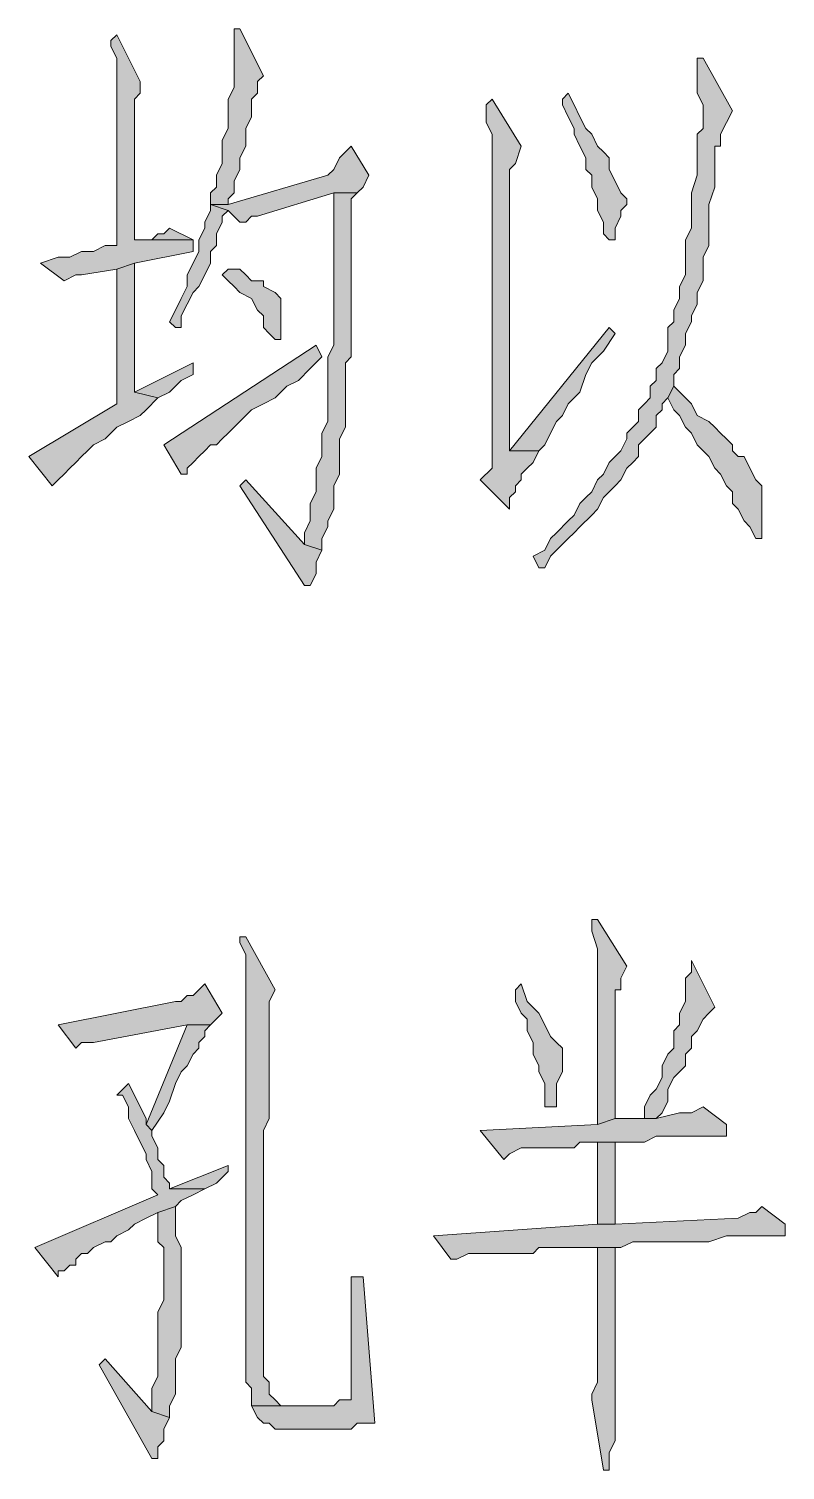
# Model space of a CAD drawing. Header units: millimetres. Extents: x 24 to 410, y 10 to 282.
# Drawn here: x 332.36 to 337.82, y 53.21 to 63.63 of the extents above; entities that cross this region are included whole.
import ezdxf

# ---------------------------------------------------------------- set-up
doc = ezdxf.new("R2010")
doc.units = ezdxf.units.MM

msp = doc.modelspace()

# ---------------------------------------------------------------- hatches: boundary and pattern name
h = msp.add_hatch(color=256)
h.dxf.hatch_style = 2
h.paths.add_polyline_path([(332.994, 63.584667), (332.951667, 63.542333), (332.951667, 63.5), (332.994, 63.415333), (332.994, 62.060667), (332.909333, 62.060667), (332.824667, 62.018333), (332.74, 62.018333), (332.655333, 61.976), (332.570667, 61.976), (332.443667, 61.933667), (332.613, 61.806667), (332.697667, 61.849), (332.74, 61.849), (332.994, 61.891333), (333.121, 61.933667), (333.544333, 62.018333), (333.544333, 62.103), (333.121, 62.103), (333.121, 62.145333), (333.121, 62.272333), (333.121, 63.119), (333.163333, 63.161333), (333.163333, 63.246)])
h = msp.add_hatch(color=256)
h.dxf.hatch_style = 2
h.paths.add_polyline_path([(333.883, 63.627), (333.840667, 63.627), (333.840667, 63.542333), (333.840667, 63.203667), (333.798333, 63.119), (333.798333, 62.907333), (333.756, 62.822667), (333.756, 62.653333), (333.713667, 62.568667), (333.713667, 62.484), (333.671333, 62.441667), (333.671333, 62.357), (333.798333, 62.357), (333.798333, 62.399333), (333.840667, 62.441667), (333.840667, 62.526333), (333.883, 62.611), (333.883, 62.695667), (333.925333, 62.780333), (333.925333, 62.865), (333.925333, 62.907333), (333.967667, 62.992), (333.967667, 63.119), (334.01, 63.161333), (334.01, 63.246), (334.052333, 63.288333)])
h = msp.add_hatch(color=256)
h.dxf.hatch_style = 2
h.paths.add_polyline_path([(337.227333, 63.415333), (337.185, 63.415333), (337.185, 63.373), (337.185, 63.161333), (337.227333, 63.076667), (337.227333, 62.907333), (337.185, 62.865), (337.185, 62.568667), (337.142667, 62.441667), (337.142667, 62.187667), (337.100333, 62.103), (337.100333, 61.849), (337.058, 61.764333), (337.058, 61.679667), (337.015667, 61.595), (337.015667, 61.510333), (336.973333, 61.468), (336.973333, 61.298667), (336.931, 61.214), (336.888667, 61.171667), (336.888667, 61.087), (336.846333, 61.044667), (336.846333, 60.96), (336.804, 60.917667), (336.761667, 60.875333), (336.761667, 60.790667), (336.719333, 60.748333), (336.677, 60.706), (336.677, 60.663667), (336.634667, 60.579), (336.592333, 60.536667), (336.55, 60.494333), (336.507667, 60.409667), (336.465333, 60.367333), (336.423, 60.282667), (336.380667, 60.240333), (336.338333, 60.198), (336.296, 60.113333), (336.253667, 60.071), (336.169, 59.986333), (336.126667, 59.944), (336.084333, 59.859333), (335.999667, 59.817), (336.042, 59.732333), (336.084333, 59.732333), (336.126667, 59.817), (336.169, 59.859333), (336.253667, 59.944), (336.296, 59.986333), (336.338333, 60.028667), (336.423, 60.113333), (336.465333, 60.155667), (336.507667, 60.240333), (336.55, 60.282667), (336.592333, 60.325), (336.634667, 60.367333), (336.677, 60.452), (336.719333, 60.494333), (336.761667, 60.536667), (336.761667, 60.621333), (336.804, 60.663667), (336.846333, 60.706), (336.888667, 60.748333), (336.888667, 60.833), (336.931, 60.875333), (336.931, 60.917667), (336.973333, 60.96), (337.015667, 61.044667), (337.015667, 61.129333), (337.058, 61.171667), (337.058, 61.256333), (337.100333, 61.341), (337.100333, 61.425667), (337.142667, 61.510333), (337.142667, 61.552667), (337.185, 61.637333), (337.185, 61.722), (337.227333, 61.806667), (337.227333, 61.976), (337.269667, 62.060667), (337.269667, 62.357), (337.312, 62.484), (337.312, 62.780333), (337.354333, 62.780333), (337.354333, 62.865), (337.396667, 62.949667), (337.439, 63.034333)])
h = msp.add_hatch(color=256)
h.dxf.hatch_style = 2
h.paths.add_polyline_path([(335.703333, 63.119), (335.661, 63.076667), (335.661, 62.949667), (335.703333, 62.865), (335.703333, 60.452), (335.618667, 60.367333), (335.830333, 60.155667), (335.830333, 60.240333), (335.872667, 60.282667), (335.872667, 60.325), (335.915, 60.367333), (335.915, 60.409667), (335.957333, 60.452), (335.999667, 60.494333), (336.042, 60.579), (335.830333, 60.579), (335.830333, 60.706), (335.830333, 61.002333), (335.830333, 61.129333), (335.830333, 62.611), (335.872667, 62.653333), (335.915, 62.780333)])
h = msp.add_hatch(color=256)
h.dxf.hatch_style = 2
h.paths.add_polyline_path([(336.253667, 63.161333), (336.211333, 63.119), (336.211333, 63.076667), (336.253667, 62.992), (336.296, 62.907333), (336.296, 62.865), (336.338333, 62.780333), (336.380667, 62.695667), (336.380667, 62.611), (336.423, 62.568667), (336.423, 62.484), (336.465333, 62.399333), (336.465333, 62.314667), (336.507667, 62.23), (336.507667, 62.145333), (336.55, 62.103), (336.592333, 62.103), (336.592333, 62.187667), (336.634667, 62.272333), (336.634667, 62.314667), (336.677, 62.357), (336.677, 62.399333), (336.634667, 62.441667), (336.592333, 62.526333), (336.55, 62.611), (336.55, 62.653333), (336.55, 62.695667), (336.507667, 62.738), (336.465333, 62.780333), (336.423, 62.865), (336.380667, 62.907333), (336.338333, 62.992), (336.296, 63.076667)])
h = msp.add_hatch(color=256)
h.dxf.hatch_style = 2
h.paths.add_polyline_path([(334.687333, 62.780333), (334.602667, 62.695667), (334.560333, 62.611), (334.518, 62.568667), (333.798333, 62.357), (333.671333, 62.357), (333.798333, 62.314667), (333.883, 62.23), (333.925333, 62.23), (333.967667, 62.272333), (334.01, 62.272333), (334.560333, 62.441667), (334.729667, 62.441667), (334.772, 62.484), (334.814333, 62.568667)])
h = msp.add_hatch(color=256)
h.dxf.hatch_style = 2
h.paths.add_polyline_path([(334.729667, 62.441667), (334.560333, 62.441667), (334.560333, 62.357), (334.560333, 61.341), (334.518, 61.256333), (334.518, 60.790667), (334.475667, 60.706), (334.475667, 60.536667), (334.433333, 60.452), (334.433333, 60.282667), (334.391, 60.198), (334.391, 60.071), (334.348667, 59.986333), (334.348667, 59.901667), (334.475667, 59.859333), (334.475667, 59.944), (334.518, 60.028667), (334.518, 60.071), (334.560333, 60.155667), (334.560333, 60.325), (334.602667, 60.409667), (334.602667, 60.663667), (334.645, 60.748333), (334.645, 61.214), (334.687333, 61.256333), (334.687333, 62.399333)])
h = msp.add_hatch(color=256)
h.dxf.hatch_style = 2
h.paths.add_polyline_path([(333.671333, 62.357), (333.671333, 62.314667), (333.629, 62.23), (333.629, 62.187667), (333.586667, 62.103), (333.586667, 62.018333), (333.544333, 61.933667), (333.502, 61.849), (333.502, 61.764333), (333.459667, 61.679667), (333.417333, 61.595), (333.375, 61.510333), (333.417333, 61.468), (333.459667, 61.468), (333.459667, 61.552667), (333.502, 61.637333), (333.544333, 61.722), (333.586667, 61.764333), (333.629, 61.849), (333.671333, 61.933667), (333.671333, 62.018333), (333.713667, 62.060667), (333.713667, 62.145333), (333.756, 62.23), (333.756, 62.272333), (333.798333, 62.314667)])
h = msp.add_hatch(color=256)
h.dxf.hatch_style = 2
h.paths.add_polyline_path([(333.375, 62.187667), (333.332667, 62.145333), (333.290333, 62.145333), (333.248, 62.103), (333.121, 62.103), (333.544333, 62.103)])
h = msp.add_hatch(color=256)
h.dxf.hatch_style = 2
h.paths.add_polyline_path([(333.121, 61.933667), (332.994, 61.891333), (332.994, 60.917667), (332.359, 60.536667), (332.528333, 60.325), (332.570667, 60.367333), (332.613, 60.409667), (332.655333, 60.452), (332.697667, 60.494333), (332.74, 60.536667), (332.782333, 60.579), (332.824667, 60.621333), (332.909333, 60.663667), (332.951667, 60.706), (332.994, 60.748333), (333.078667, 60.790667), (333.163333, 60.833), (333.205667, 60.875333), (333.290333, 60.96), (333.121, 61.002333), (333.121, 61.298667), (333.121, 61.425667)])
h = msp.add_hatch(color=256)
h.dxf.hatch_style = 2
h.paths.add_polyline_path([(333.798333, 61.891333), (333.756, 61.849), (333.798333, 61.806667), (333.840667, 61.764333), (333.883, 61.722), (333.967667, 61.679667), (334.01, 61.595), (334.052333, 61.552667), (334.052333, 61.468), (334.094667, 61.425667), (334.137, 61.383333), (334.179333, 61.383333), (334.179333, 61.425667), (334.179333, 61.679667), (334.137, 61.722), (334.052333, 61.764333), (334.052333, 61.806667), (333.967667, 61.806667), (333.925333, 61.849), (333.883, 61.891333)])
h = msp.add_hatch(color=256)
h.dxf.hatch_style = 2
h.paths.add_polyline_path([(336.55, 61.468), (335.830333, 60.579), (336.042, 60.579), (336.084333, 60.621333), (336.126667, 60.706), (336.169, 60.790667), (336.211333, 60.833), (336.253667, 60.917667), (336.338333, 61.002333), (336.380667, 61.129333), (336.423, 61.214), (336.507667, 61.298667), (336.592333, 61.425667)])
h = msp.add_hatch(color=256)
h.dxf.hatch_style = 2
h.paths.add_polyline_path([(334.433333, 61.341), (333.332667, 60.621333), (333.459667, 60.409667), (333.502, 60.409667), (333.502, 60.452), (333.544333, 60.494333), (333.586667, 60.536667), (333.629, 60.579), (333.671333, 60.621333), (333.713667, 60.621333), (333.756, 60.663667), (333.798333, 60.706), (333.840667, 60.748333), (333.925333, 60.833), (333.967667, 60.875333), (334.052333, 60.917667), (334.137, 60.96), (334.221667, 61.044667), (334.306333, 61.087), (334.391, 61.171667), (334.475667, 61.256333)])
h = msp.add_hatch(color=256)
h.dxf.hatch_style = 2
h.paths.add_polyline_path([(333.544333, 61.214), (333.121, 61.002333), (333.290333, 60.96), (333.375, 61.002333), (333.459667, 61.087), (333.544333, 61.129333)])
h = msp.add_hatch(color=256)
h.dxf.hatch_style = 2
h.paths.add_polyline_path([(337.015667, 61.044667), (336.973333, 60.96), (337.015667, 60.875333), (337.058, 60.833), (337.100333, 60.748333), (337.142667, 60.706), (337.185, 60.621333), (337.227333, 60.579), (337.269667, 60.536667), (337.312, 60.452), (337.354333, 60.409667), (337.396667, 60.325), (337.439, 60.282667), (337.439, 60.198), (337.481333, 60.155667), (337.523667, 60.071), (337.566, 60.028667), (337.608333, 59.944), (337.650667, 59.944), (337.650667, 59.986333), (337.650667, 60.325), (337.608333, 60.367333), (337.566, 60.452), (337.523667, 60.536667), (337.481333, 60.536667), (337.439, 60.579), (337.439, 60.621333), (337.396667, 60.663667), (337.354333, 60.706), (337.312, 60.748333), (337.269667, 60.790667), (337.185, 60.833), (337.142667, 60.917667), (337.100333, 60.96)])
h = msp.add_hatch(color=256)
h.dxf.hatch_style = 2
h.paths.add_polyline_path([(333.925333, 60.367333), (333.883, 60.325), (334.348667, 59.605333), (334.391, 59.605333), (334.433333, 59.69), (334.433333, 59.774667), (334.475667, 59.859333), (334.348667, 59.901667)])
h = msp.add_hatch(color=256)
h.dxf.hatch_style = 2
h.paths.add_polyline_path([(336.465333, 57.192333), (336.423, 57.192333), (336.423, 57.107667), (336.465333, 56.980667), (336.465333, 55.710667), (336.592333, 55.753), (336.592333, 56.049333), (336.592333, 56.134), (336.592333, 56.684333), (336.634667, 56.684333), (336.634667, 56.769), (336.677, 56.853667)])
h = msp.add_hatch(color=256)
h.dxf.hatch_style = 2
h.paths.add_polyline_path([(333.925333, 57.065333), (333.883, 57.065333), (333.883, 57.023), (333.925333, 56.938333), (333.925333, 53.848), (333.967667, 53.805667), (333.967667, 53.678667), (334.221667, 53.678667), (334.179333, 53.678667), (334.137, 53.721), (334.094667, 53.763333), (334.094667, 53.848), (334.052333, 53.890333), (334.052333, 54.779333), (334.052333, 54.906333), (334.052333, 55.668333), (334.094667, 55.753), (334.094667, 56.599667), (334.137, 56.684333)])
h = msp.add_hatch(color=256)
h.dxf.hatch_style = 2
h.paths.add_polyline_path([(337.142667, 56.896), (337.142667, 56.811333), (337.100333, 56.769), (337.100333, 56.599667), (337.058, 56.515), (337.058, 56.430333), (337.015667, 56.388), (337.015667, 56.261), (336.973333, 56.218667), (336.931, 56.134), (336.931, 56.049333), (336.888667, 55.964667), (336.846333, 55.922333), (336.804, 55.837667), (336.804, 55.753), (336.888667, 55.753), (336.931, 55.795333), (336.973333, 55.88), (336.973333, 55.964667), (337.015667, 56.049333), (337.058, 56.091667), (337.100333, 56.134), (337.100333, 56.218667), (337.142667, 56.261), (337.142667, 56.345667), (337.185, 56.388), (337.227333, 56.472667), (337.269667, 56.515), (337.312, 56.557333)])
h = msp.add_hatch(color=256)
h.dxf.hatch_style = 2
h.paths.add_polyline_path([(333.629, 56.726667), (333.544333, 56.642), (333.502, 56.642), (333.459667, 56.599667), (333.417333, 56.599667), (332.570667, 56.430333), (332.697667, 56.261), (332.74, 56.303333), (332.824667, 56.303333), (333.502, 56.430333), (333.671333, 56.430333), (333.756, 56.515)])
h = msp.add_hatch(color=256)
h.dxf.hatch_style = 2
h.paths.add_polyline_path([(335.915, 56.726667), (335.872667, 56.684333), (335.872667, 56.599667), (335.915, 56.515), (335.957333, 56.472667), (335.957333, 56.388), (335.999667, 56.303333), (335.999667, 56.218667), (336.042, 56.134), (336.042, 56.091667), (336.084333, 56.007), (336.084333, 55.837667), (336.169, 55.837667), (336.169, 56.007), (336.211333, 56.091667), (336.211333, 56.261), (336.169, 56.303333), (336.126667, 56.345667), (336.084333, 56.430333), (336.042, 56.515), (335.957333, 56.599667)])
h = msp.add_hatch(color=256)
h.dxf.hatch_style = 2
h.paths.add_polyline_path([(333.671333, 56.430333), (333.502, 56.430333), (333.205667, 55.710667), (333.248, 55.668333), (333.332667, 55.795333), (333.375, 55.88), (333.417333, 56.007), (333.459667, 56.091667), (333.502, 56.134), (333.544333, 56.218667), (333.586667, 56.261), (333.586667, 56.303333), (333.629, 56.345667), (333.629, 56.388)])
h = msp.add_hatch(color=256)
h.dxf.hatch_style = 2
h.paths.add_polyline_path([(333.078667, 56.007), (332.994, 55.922333), (333.036333, 55.922333), (333.078667, 55.837667), (333.078667, 55.753), (333.121, 55.668333), (333.163333, 55.583667), (333.205667, 55.499), (333.205667, 55.456667), (333.248, 55.372), (333.248, 55.245), (333.290333, 55.202667), (332.401333, 54.821667), (332.570667, 54.61), (332.570667, 54.652333), (332.613, 54.652333), (332.655333, 54.694667), (332.697667, 54.694667), (332.697667, 54.737), (332.74, 54.779333), (332.782333, 54.779333), (332.824667, 54.821667), (332.909333, 54.864), (332.951667, 54.864), (332.994, 54.906333), (333.078667, 54.948667), (333.121, 54.991), (333.205667, 55.033333), (333.290333, 55.075667), (333.417333, 55.118), (333.459667, 55.160333), (333.544333, 55.202667), (333.629, 55.245), (333.375, 55.245), (333.375, 55.287333), (333.332667, 55.329667), (333.332667, 55.414333), (333.290333, 55.456667), (333.290333, 55.541333), (333.248, 55.626), (333.248, 55.668333), (333.205667, 55.710667), (333.205667, 55.753), (333.163333, 55.837667), (333.121, 55.922333)])
h = msp.add_hatch(color=256)
h.dxf.hatch_style = 2
h.paths.add_polyline_path([(337.227333, 55.837667), (337.142667, 55.795333), (337.058, 55.795333), (336.888667, 55.753), (336.592333, 55.753), (336.465333, 55.710667), (335.618667, 55.668333), (335.788, 55.456667), (335.830333, 55.499), (335.915, 55.541333), (336.169, 55.541333), (336.253667, 55.541333), (336.296, 55.541333), (336.338333, 55.583667), (336.804, 55.583667), (336.888667, 55.626), (337.396667, 55.626), (337.396667, 55.710667)])
h = msp.add_hatch(color=256)
h.dxf.hatch_style = 2
h.paths.add_polyline_path([(336.592333, 55.583667), (336.465333, 55.583667), (336.465333, 55.456667), (336.465333, 54.991), (336.592333, 54.991)])
h = msp.add_hatch(color=256)
h.dxf.hatch_style = 2
h.paths.add_polyline_path([(333.798333, 55.414333), (333.375, 55.245), (333.629, 55.245), (333.713667, 55.287333), (333.798333, 55.372)])
h = msp.add_hatch(color=256)
h.dxf.hatch_style = 2
h.paths.add_polyline_path([(333.417333, 55.118), (333.290333, 55.075667), (333.290333, 54.864), (333.332667, 54.821667), (333.332667, 54.440667), (333.290333, 54.356), (333.290333, 53.890333), (333.248, 53.805667), (333.248, 53.636333), (333.375, 53.594), (333.375, 53.678667), (333.417333, 53.763333), (333.417333, 53.932667), (333.417333, 53.975), (333.417333, 54.017333), (333.459667, 54.102), (333.459667, 54.821667), (333.417333, 54.906333)])
h = msp.add_hatch(color=256)
h.dxf.hatch_style = 2
h.paths.add_polyline_path([(337.650667, 55.118), (337.608333, 55.075667), (337.566, 55.075667), (337.481333, 55.033333), (336.592333, 54.991), (336.465333, 54.991), (335.28, 54.906333), (335.407, 54.737), (335.449333, 54.737), (335.534, 54.779333), (335.915, 54.779333), (335.957333, 54.779333), (335.999667, 54.779333), (336.042, 54.821667), (336.634667, 54.821667), (336.719333, 54.864), (337.269667, 54.864), (337.396667, 54.906333), (337.82, 54.906333), (337.82, 54.991)])
h = msp.add_hatch(color=256)
h.dxf.hatch_style = 2
h.paths.add_polyline_path([(336.592333, 54.821667), (336.465333, 54.821667), (336.465333, 54.694667), (336.465333, 53.848), (336.423, 53.763333), (336.423, 53.721), (336.507667, 53.213), (336.55, 53.213), (336.55, 53.34), (336.592333, 53.424667), (336.592333, 53.636333), (336.592333, 53.678667)])
h = msp.add_hatch(color=256)
h.dxf.hatch_style = 2
h.paths.add_polyline_path([(334.772, 54.61), (334.687333, 54.61), (334.687333, 53.721), (334.602667, 53.721), (334.560333, 53.678667), (333.967667, 53.678667), (334.01, 53.594), (334.052333, 53.551667), (334.094667, 53.551667), (334.137, 53.509333), (334.687333, 53.509333), (334.729667, 53.551667), (334.856667, 53.551667)])
h = msp.add_hatch(color=256)
h.dxf.hatch_style = 2
h.paths.add_polyline_path([(332.909333, 54.017333), (332.867, 53.975), (333.248, 53.297667), (333.290333, 53.297667), (333.290333, 53.382333), (333.332667, 53.424667), (333.332667, 53.509333), (333.375, 53.594), (333.248, 53.636333)])

# ---------------------------------------------------------------- linework, layer by layer
at = {"lineweight": 0}
for points in [[(332.994, 63.584667), (332.951667, 63.542333), (332.951667, 63.5), (332.994, 63.415333), (332.994, 62.060667), (332.909333, 62.060667), (332.824667, 62.018333), (332.74, 62.018333), (332.655333, 61.976), (332.570667, 61.976), (332.443667, 61.933667), (332.613, 61.806667), (332.697667, 61.849), (332.74, 61.849), (332.994, 61.891333), (333.121, 61.933667), (333.544333, 62.018333), (333.544333, 62.103), (333.121, 62.103), (333.121, 62.145333), (333.121, 62.272333), (333.121, 63.119), (333.163333, 63.161333), (333.163333, 63.246)], [(333.883, 63.627), (333.840667, 63.627), (333.840667, 63.542333), (333.840667, 63.203667), (333.798333, 63.119), (333.798333, 62.907333), (333.756, 62.822667), (333.756, 62.653333), (333.713667, 62.568667), (333.713667, 62.484), (333.671333, 62.441667), (333.671333, 62.357), (333.798333, 62.357), (333.798333, 62.399333), (333.840667, 62.441667), (333.840667, 62.526333), (333.883, 62.611), (333.883, 62.695667), (333.925333, 62.780333), (333.925333, 62.865), (333.925333, 62.907333), (333.967667, 62.992), (333.967667, 63.119), (334.01, 63.161333), (334.01, 63.246), (334.052333, 63.288333)], [(337.227333, 63.415333), (337.185, 63.415333), (337.185, 63.373), (337.185, 63.161333), (337.227333, 63.076667), (337.227333, 62.907333), (337.185, 62.865), (337.185, 62.568667), (337.142667, 62.441667), (337.142667, 62.187667), (337.100333, 62.103), (337.100333, 61.849), (337.058, 61.764333), (337.058, 61.679667), (337.015667, 61.595), (337.015667, 61.510333), (336.973333, 61.468), (336.973333, 61.298667), (336.931, 61.214), (336.888667, 61.171667), (336.888667, 61.087), (336.846333, 61.044667), (336.846333, 60.96), (336.804, 60.917667), (336.761667, 60.875333), (336.761667, 60.790667), (336.719333, 60.748333), (336.677, 60.706), (336.677, 60.663667), (336.634667, 60.579), (336.592333, 60.536667), (336.55, 60.494333), (336.507667, 60.409667), (336.465333, 60.367333), (336.423, 60.282667), (336.380667, 60.240333), (336.338333, 60.198), (336.296, 60.113333), (336.253667, 60.071), (336.169, 59.986333), (336.126667, 59.944), (336.084333, 59.859333), (335.999667, 59.817), (336.042, 59.732333), (336.084333, 59.732333), (336.126667, 59.817), (336.169, 59.859333), (336.253667, 59.944), (336.296, 59.986333), (336.338333, 60.028667), (336.423, 60.113333), (336.465333, 60.155667), (336.507667, 60.240333), (336.55, 60.282667), (336.592333, 60.325), (336.634667, 60.367333), (336.677, 60.452), (336.719333, 60.494333), (336.761667, 60.536667), (336.761667, 60.621333), (336.804, 60.663667), (336.846333, 60.706), (336.888667, 60.748333), (336.888667, 60.833), (336.931, 60.875333), (336.931, 60.917667), (336.973333, 60.96), (337.015667, 61.044667), (337.015667, 61.129333), (337.058, 61.171667), (337.058, 61.256333), (337.100333, 61.341), (337.100333, 61.425667), (337.142667, 61.510333), (337.142667, 61.552667), (337.185, 61.637333), (337.185, 61.722), (337.227333, 61.806667), (337.227333, 61.976), (337.269667, 62.060667), (337.269667, 62.357), (337.312, 62.484), (337.312, 62.780333), (337.354333, 62.780333), (337.354333, 62.865), (337.396667, 62.949667), (337.439, 63.034333)], [(335.703333, 63.119), (335.661, 63.076667), (335.661, 62.949667), (335.703333, 62.865), (335.703333, 60.452), (335.618667, 60.367333), (335.830333, 60.155667), (335.830333, 60.240333), (335.872667, 60.282667), (335.872667, 60.325), (335.915, 60.367333), (335.915, 60.409667), (335.957333, 60.452), (335.999667, 60.494333), (336.042, 60.579), (335.830333, 60.579), (335.830333, 60.706), (335.830333, 61.002333), (335.830333, 61.129333), (335.830333, 62.611), (335.872667, 62.653333), (335.915, 62.780333)], [(336.253667, 63.161333), (336.211333, 63.119), (336.211333, 63.076667), (336.253667, 62.992), (336.296, 62.907333), (336.296, 62.865), (336.338333, 62.780333), (336.380667, 62.695667), (336.380667, 62.611), (336.423, 62.568667), (336.423, 62.484), (336.465333, 62.399333), (336.465333, 62.314667), (336.507667, 62.23), (336.507667, 62.145333), (336.55, 62.103), (336.592333, 62.103), (336.592333, 62.187667), (336.634667, 62.272333), (336.634667, 62.314667), (336.677, 62.357), (336.677, 62.399333), (336.634667, 62.441667), (336.592333, 62.526333), (336.55, 62.611), (336.55, 62.653333), (336.55, 62.695667), (336.507667, 62.738), (336.465333, 62.780333), (336.423, 62.865), (336.380667, 62.907333), (336.338333, 62.992), (336.296, 63.076667)], [(334.687333, 62.780333), (334.602667, 62.695667), (334.560333, 62.611), (334.518, 62.568667), (333.798333, 62.357), (333.671333, 62.357), (333.798333, 62.314667), (333.883, 62.23), (333.925333, 62.23), (333.967667, 62.272333), (334.01, 62.272333), (334.560333, 62.441667), (334.729667, 62.441667), (334.772, 62.484), (334.814333, 62.568667)], [(334.729667, 62.441667), (334.560333, 62.441667), (334.560333, 62.357), (334.560333, 61.341), (334.518, 61.256333), (334.518, 60.790667), (334.475667, 60.706), (334.475667, 60.536667), (334.433333, 60.452), (334.433333, 60.282667), (334.391, 60.198), (334.391, 60.071), (334.348667, 59.986333), (334.348667, 59.901667), (334.475667, 59.859333), (334.475667, 59.944), (334.518, 60.028667), (334.518, 60.071), (334.560333, 60.155667), (334.560333, 60.325), (334.602667, 60.409667), (334.602667, 60.663667), (334.645, 60.748333), (334.645, 61.214), (334.687333, 61.256333), (334.687333, 62.399333)], [(333.671333, 62.357), (333.671333, 62.314667), (333.629, 62.23), (333.629, 62.187667), (333.586667, 62.103), (333.586667, 62.018333), (333.544333, 61.933667), (333.502, 61.849), (333.502, 61.764333), (333.459667, 61.679667), (333.417333, 61.595), (333.375, 61.510333), (333.417333, 61.468), (333.459667, 61.468), (333.459667, 61.552667), (333.502, 61.637333), (333.544333, 61.722), (333.586667, 61.764333), (333.629, 61.849), (333.671333, 61.933667), (333.671333, 62.018333), (333.713667, 62.060667), (333.713667, 62.145333), (333.756, 62.23), (333.756, 62.272333), (333.798333, 62.314667)], [(333.375, 62.187667), (333.332667, 62.145333), (333.290333, 62.145333), (333.248, 62.103), (333.121, 62.103), (333.544333, 62.103)], [(333.121, 61.933667), (332.994, 61.891333), (332.994, 60.917667), (332.359, 60.536667), (332.528333, 60.325), (332.570667, 60.367333), (332.613, 60.409667), (332.655333, 60.452), (332.697667, 60.494333), (332.74, 60.536667), (332.782333, 60.579), (332.824667, 60.621333), (332.909333, 60.663667), (332.951667, 60.706), (332.994, 60.748333), (333.078667, 60.790667), (333.163333, 60.833), (333.205667, 60.875333), (333.290333, 60.96), (333.121, 61.002333), (333.121, 61.298667), (333.121, 61.425667)], [(333.798333, 61.891333), (333.756, 61.849), (333.798333, 61.806667), (333.840667, 61.764333), (333.883, 61.722), (333.967667, 61.679667), (334.01, 61.595), (334.052333, 61.552667), (334.052333, 61.468), (334.094667, 61.425667), (334.137, 61.383333), (334.179333, 61.383333), (334.179333, 61.425667), (334.179333, 61.679667), (334.137, 61.722), (334.052333, 61.764333), (334.052333, 61.806667), (333.967667, 61.806667), (333.925333, 61.849), (333.883, 61.891333)], [(336.55, 61.468), (335.830333, 60.579), (336.042, 60.579), (336.084333, 60.621333), (336.126667, 60.706), (336.169, 60.790667), (336.211333, 60.833), (336.253667, 60.917667), (336.338333, 61.002333), (336.380667, 61.129333), (336.423, 61.214), (336.507667, 61.298667), (336.592333, 61.425667)], [(334.433333, 61.341), (333.332667, 60.621333), (333.459667, 60.409667), (333.502, 60.409667), (333.502, 60.452), (333.544333, 60.494333), (333.586667, 60.536667), (333.629, 60.579), (333.671333, 60.621333), (333.713667, 60.621333), (333.756, 60.663667), (333.798333, 60.706), (333.840667, 60.748333), (333.925333, 60.833), (333.967667, 60.875333), (334.052333, 60.917667), (334.137, 60.96), (334.221667, 61.044667), (334.306333, 61.087), (334.391, 61.171667), (334.475667, 61.256333)], [(333.544333, 61.214), (333.121, 61.002333), (333.290333, 60.96), (333.375, 61.002333), (333.459667, 61.087), (333.544333, 61.129333)], [(337.015667, 61.044667), (336.973333, 60.96), (337.015667, 60.875333), (337.058, 60.833), (337.100333, 60.748333), (337.142667, 60.706), (337.185, 60.621333), (337.227333, 60.579), (337.269667, 60.536667), (337.312, 60.452), (337.354333, 60.409667), (337.396667, 60.325), (337.439, 60.282667), (337.439, 60.198), (337.481333, 60.155667), (337.523667, 60.071), (337.566, 60.028667), (337.608333, 59.944), (337.650667, 59.944), (337.650667, 59.986333), (337.650667, 60.325), (337.608333, 60.367333), (337.566, 60.452), (337.523667, 60.536667), (337.481333, 60.536667), (337.439, 60.579), (337.439, 60.621333), (337.396667, 60.663667), (337.354333, 60.706), (337.312, 60.748333), (337.269667, 60.790667), (337.185, 60.833), (337.142667, 60.917667), (337.100333, 60.96)], [(333.925333, 60.367333), (333.883, 60.325), (334.348667, 59.605333), (334.391, 59.605333), (334.433333, 59.69), (334.433333, 59.774667), (334.475667, 59.859333), (334.348667, 59.901667)], [(336.465333, 57.192333), (336.423, 57.192333), (336.423, 57.107667), (336.465333, 56.980667), (336.465333, 55.710667), (336.592333, 55.753), (336.592333, 56.049333), (336.592333, 56.134), (336.592333, 56.684333), (336.634667, 56.684333), (336.634667, 56.769), (336.677, 56.853667)], [(333.925333, 57.065333), (333.883, 57.065333), (333.883, 57.023), (333.925333, 56.938333), (333.925333, 53.848), (333.967667, 53.805667), (333.967667, 53.678667), (334.221667, 53.678667), (334.179333, 53.678667), (334.137, 53.721), (334.094667, 53.763333), (334.094667, 53.848), (334.052333, 53.890333), (334.052333, 54.779333), (334.052333, 54.906333), (334.052333, 55.668333), (334.094667, 55.753), (334.094667, 56.599667), (334.137, 56.684333)], [(337.142667, 56.896), (337.142667, 56.811333), (337.100333, 56.769), (337.100333, 56.599667), (337.058, 56.515), (337.058, 56.430333), (337.015667, 56.388), (337.015667, 56.261), (336.973333, 56.218667), (336.931, 56.134), (336.931, 56.049333), (336.888667, 55.964667), (336.846333, 55.922333), (336.804, 55.837667), (336.804, 55.753), (336.888667, 55.753), (336.931, 55.795333), (336.973333, 55.88), (336.973333, 55.964667), (337.015667, 56.049333), (337.058, 56.091667), (337.100333, 56.134), (337.100333, 56.218667), (337.142667, 56.261), (337.142667, 56.345667), (337.185, 56.388), (337.227333, 56.472667), (337.269667, 56.515), (337.312, 56.557333)], [(333.629, 56.726667), (333.544333, 56.642), (333.502, 56.642), (333.459667, 56.599667), (333.417333, 56.599667), (332.570667, 56.430333), (332.697667, 56.261), (332.74, 56.303333), (332.824667, 56.303333), (333.502, 56.430333), (333.671333, 56.430333), (333.756, 56.515)], [(335.915, 56.726667), (335.872667, 56.684333), (335.872667, 56.599667), (335.915, 56.515), (335.957333, 56.472667), (335.957333, 56.388), (335.999667, 56.303333), (335.999667, 56.218667), (336.042, 56.134), (336.042, 56.091667), (336.084333, 56.007), (336.084333, 55.837667), (336.169, 55.837667), (336.169, 56.007), (336.211333, 56.091667), (336.211333, 56.261), (336.169, 56.303333), (336.126667, 56.345667), (336.084333, 56.430333), (336.042, 56.515), (335.957333, 56.599667)], [(333.671333, 56.430333), (333.502, 56.430333), (333.205667, 55.710667), (333.248, 55.668333), (333.332667, 55.795333), (333.375, 55.88), (333.417333, 56.007), (333.459667, 56.091667), (333.502, 56.134), (333.544333, 56.218667), (333.586667, 56.261), (333.586667, 56.303333), (333.629, 56.345667), (333.629, 56.388)], [(333.078667, 56.007), (332.994, 55.922333), (333.036333, 55.922333), (333.078667, 55.837667), (333.078667, 55.753), (333.121, 55.668333), (333.163333, 55.583667), (333.205667, 55.499), (333.205667, 55.456667), (333.248, 55.372), (333.248, 55.245), (333.290333, 55.202667), (332.401333, 54.821667), (332.570667, 54.61), (332.570667, 54.652333), (332.613, 54.652333), (332.655333, 54.694667), (332.697667, 54.694667), (332.697667, 54.737), (332.74, 54.779333), (332.782333, 54.779333), (332.824667, 54.821667), (332.909333, 54.864), (332.951667, 54.864), (332.994, 54.906333), (333.078667, 54.948667), (333.121, 54.991), (333.205667, 55.033333), (333.290333, 55.075667), (333.417333, 55.118), (333.459667, 55.160333), (333.544333, 55.202667), (333.629, 55.245), (333.375, 55.245), (333.375, 55.287333), (333.332667, 55.329667), (333.332667, 55.414333), (333.290333, 55.456667), (333.290333, 55.541333), (333.248, 55.626), (333.248, 55.668333), (333.205667, 55.710667), (333.205667, 55.753), (333.163333, 55.837667), (333.121, 55.922333)], [(337.227333, 55.837667), (337.142667, 55.795333), (337.058, 55.795333), (336.888667, 55.753), (336.592333, 55.753), (336.465333, 55.710667), (335.618667, 55.668333), (335.788, 55.456667), (335.830333, 55.499), (335.915, 55.541333), (336.169, 55.541333), (336.253667, 55.541333), (336.296, 55.541333), (336.338333, 55.583667), (336.804, 55.583667), (336.888667, 55.626), (337.396667, 55.626), (337.396667, 55.710667)], [(336.592333, 55.583667), (336.465333, 55.583667), (336.465333, 55.456667), (336.465333, 54.991), (336.592333, 54.991)], [(333.798333, 55.414333), (333.375, 55.245), (333.629, 55.245), (333.713667, 55.287333), (333.798333, 55.372)], [(333.417333, 55.118), (333.290333, 55.075667), (333.290333, 54.864), (333.332667, 54.821667), (333.332667, 54.440667), (333.290333, 54.356), (333.290333, 53.890333), (333.248, 53.805667), (333.248, 53.636333), (333.375, 53.594), (333.375, 53.678667), (333.417333, 53.763333), (333.417333, 53.932667), (333.417333, 53.975), (333.417333, 54.017333), (333.459667, 54.102), (333.459667, 54.821667), (333.417333, 54.906333)], [(337.650667, 55.118), (337.608333, 55.075667), (337.566, 55.075667), (337.481333, 55.033333), (336.592333, 54.991), (336.465333, 54.991), (335.28, 54.906333), (335.407, 54.737), (335.449333, 54.737), (335.534, 54.779333), (335.915, 54.779333), (335.957333, 54.779333), (335.999667, 54.779333), (336.042, 54.821667), (336.634667, 54.821667), (336.719333, 54.864), (337.269667, 54.864), (337.396667, 54.906333), (337.82, 54.906333), (337.82, 54.991)], [(336.592333, 54.821667), (336.465333, 54.821667), (336.465333, 54.694667), (336.465333, 53.848), (336.423, 53.763333), (336.423, 53.721), (336.507667, 53.213), (336.55, 53.213), (336.55, 53.34), (336.592333, 53.424667), (336.592333, 53.636333), (336.592333, 53.678667)], [(334.772, 54.61), (334.687333, 54.61), (334.687333, 53.721), (334.602667, 53.721), (334.560333, 53.678667), (333.967667, 53.678667), (334.01, 53.594), (334.052333, 53.551667), (334.094667, 53.551667), (334.137, 53.509333), (334.687333, 53.509333), (334.729667, 53.551667), (334.856667, 53.551667)], [(332.909333, 54.017333), (332.867, 53.975), (333.248, 53.297667), (333.290333, 53.297667), (333.290333, 53.382333), (333.332667, 53.424667), (333.332667, 53.509333), (333.375, 53.594), (333.248, 53.636333)]]:
    msp.add_lwpolyline(points, close=True, dxfattribs=at)

doc.saveas('drawing.dxf')
